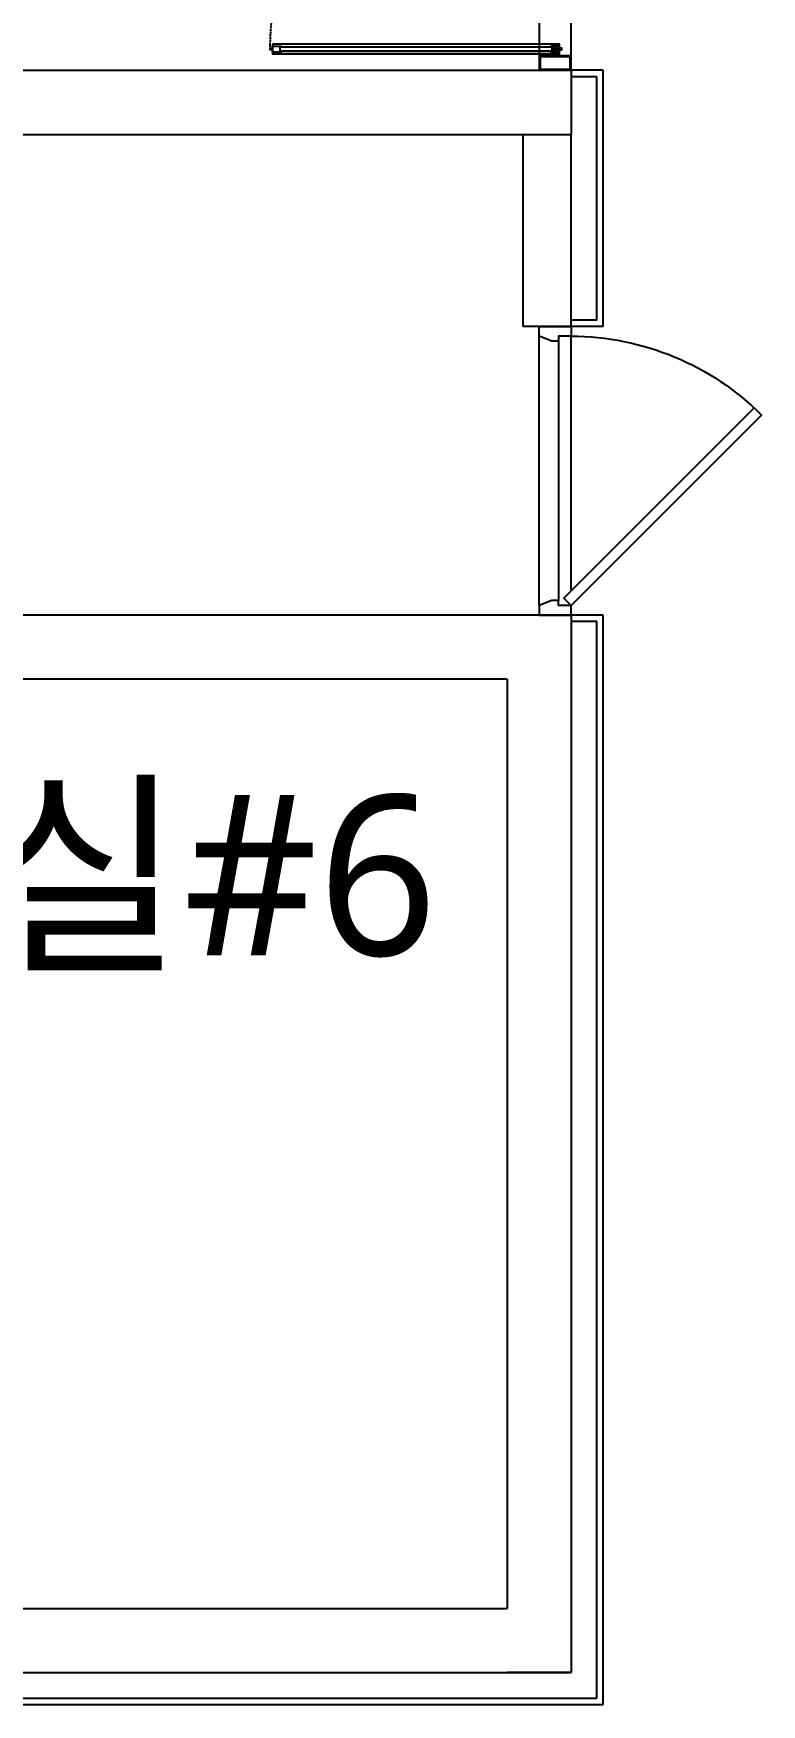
# Model space of a CAD drawing. Header units: millimetres. Extents: x -38475 to 94728, y -31127 to 90245.
# Drawn here: x 32897 to 35169, y 60095 to 65310 of the extents above; entities that cross this region are included whole.
import ezdxf
from ezdxf.enums import TextEntityAlignment as Align

# ---------------------------------------------------------------- set-up
doc = ezdxf.new("R2010")
doc.units = ezdxf.units.MM
doc.linetypes.add('xr_plan$0$HIDDEN2', pattern=[4.7625, 3.175, -1.5875])
doc.layers.add('e-plan', color=9, linetype='Continuous')
doc.styles.add('USUN', font='malgun_0.ttf')

# ---------------------------------------------------------------- blocks, each defined once
blk = doc.blocks.new('xr_plan$0$D-SS-1000')
at = {"layer": 'e-plan'}
for p, q in [((928, 955.7), (928, 1805.7)), ((940, 955.7), (940, 1805.7)), ((955, 896.7), (955, 996.7)), ((939.3, 941.4), (928.7, 952)), ((928.7, 941.4), (939.3, 952))]:
    blk.add_line(p, q, dxfattribs=at)
for points in [[(919, 1828.7), (949, 1828.7), (949, 932.7), (919, 932.7), (919, 1828.7)], [(940, 1800.7), (943, 1800.7), (943, 1828.7), (925, 1828.7), (925, 1800.7)], [(925, 1800.7), (928, 1800.7)], [(955, 996.7), (955, 896.7), (805, 896.7), (805, 996.7), (955, 996.7)], [(925, 960.7), (928, 960.7)], [(940, 960.7), (943, 960.7), (943, 932.7), (925, 932.7), (925, 960.7)]]:
    blk.add_lwpolyline(points, dxfattribs=at)
for points in [[(936.5, 1828.7), (936.5, 1835.7), (931.5, 1835.7), (931.5, 1828.7)], [(928, 1805.7), (940, 1805.7), (940, 955.7), (928, 955.7)], [(0, 896.7), (0, 996.7), (45, 996.7), (45, 896.7)], [(3, 899.7), (3, 993.7), (42, 993.7), (42, 899.7)], [(955, 896.7), (955, 996.7), (1000, 996.7), (1000, 896.7)], [(958, 899.7), (958, 993.7), (997, 993.7), (997, 899.7)], [(936.5, 932.7), (936.5, 925.7), (931.5, 925.7), (931.5, 932.7)]]:
    blk.add_lwpolyline(points, close=True, dxfattribs=at)
blk.add_circle((934, 946.7), 7.5, dxfattribs=at)
at = {"layer": 'e-plan', "linetype": 'xr_plan$0$HIDDEN2'}
blk.add_arc((934, 946.7), 889, 89.8389, 180.0002, dxfattribs=at)
blk = doc.blocks.new('xr_plan$0$Dor_900_45')
at = {"layer": 'e-plan'}
for p, q in [((855, 10), (45, 10)), ((75.7, 50), (870, 50)), ((30, -50), (870, -50))]:
    blk.add_line(p, q, dxfattribs=at)
for points in [[(30, 50), (52.9, 27.1), (646.8, 621.1), (624, 644), (30, 50)], [(0, 50), (30, 50), (30, 10), (45, 10), (45, -10), (30, -50), (0, -50), (0, 50)], [(900, 50), (870, 50), (870, 10), (855, 10), (855, -10), (870, -50), (900, -50), (900, 50)]]:
    blk.add_lwpolyline(points, dxfattribs=at)
blk.add_arc((30, 50), 840, 0, 45, dxfattribs=at)
blk = doc.blocks.new('Xref-지하2층')
at = {"layer": 'e-plan', "linetype": 'Continuous'}
for p, q in [((32200, 77100), (38100, 77100)), ((38100, 77100), (38100, 76900)), ((38200, 77100), (38100, 77100)), ((38180, 77080), (38100, 77080)), ((38180, 76320), (38180, 77080)), ((38200, 76300), (38200, 77100)), ((32200, 76900), (38100, 76900)), ((37950, 76300), (37950, 76900)), ((38100, 76300), (38100, 76900)), ((38100, 76300), (37950, 76300)), ((38180, 76320), (38100, 76320)), ((38200, 76300), (38100, 76300)), ((38100, 75400), (32200, 75400)), ((38100, 75400), (38100, 72100)), ((38200, 75400), (38100, 75400)), ((38180, 75380), (38100, 75380)), ((38180, 72020), (38180, 75380)), ((38200, 72000), (38200, 75400)), ((37900, 75200), (32200, 75200)), ((37900, 75200), (37900, 72300)), ((33320, 72300), (37900, 72300)), ((33320, 72100), (38100, 72100)), ((38100, 72100), (37900, 72100)), ((33340, 72020), (38180, 72020)), ((33320, 72000), (38200, 72000))]:
    blk.add_line(p, q, dxfattribs=at)
at = {"layer": 'e-plan', "ltscale": 5, "xscale": -1, "rotation": 90}
blk.add_blockref('xr_plan$0$D-SS-1000', (38996.7, 78100), dxfattribs=at)
at = {"layer": 'e-plan', "linetype": 'Continuous', "xscale": -1, "rotation": 270}
blk.add_blockref('xr_plan$0$Dor_900_45', (38050, 75400), dxfattribs=at)
at = {"layer": 'e-plan', "style": 'USUN'}
blk.add_text('계단실#6', height=500, dxfattribs=at).set_placement((36344.7, 74588.1), align=Align.MIDDLE_CENTER)
blk = doc.blocks.new('A$C61602750')
at = {"layer": 'e-plan'}
blk.add_blockref('Xref-지하2층', (-3525, -11905), dxfattribs=at)

msp = doc.modelspace()

# ---------------------------------------------------------------- block references
at = {"layer": 'e-plan'}
msp.add_blockref('A$C61602750', (0, 0), dxfattribs=at)

doc.saveas('drawing.dxf')
